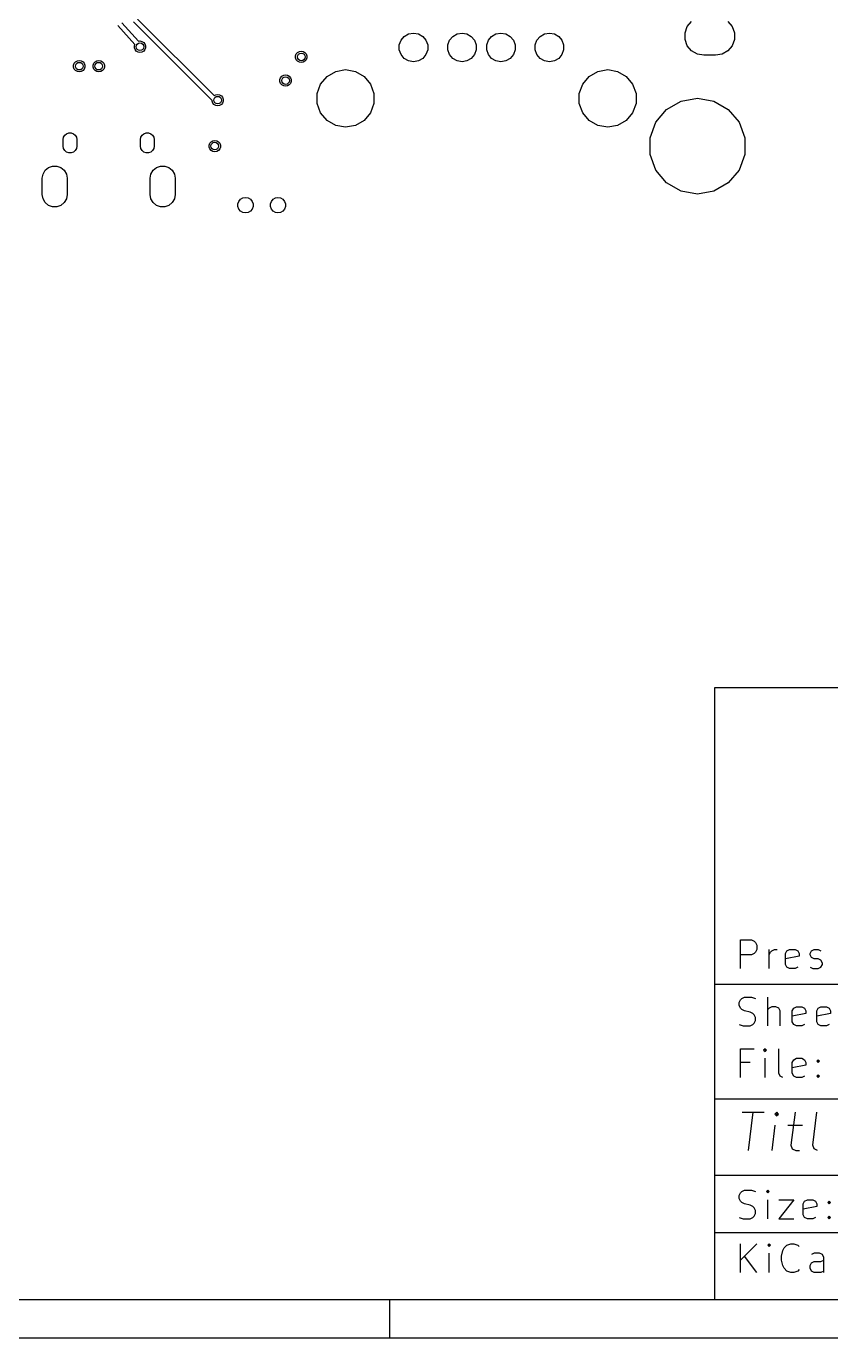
# Model space of a CAD drawing. Extents: x 10 to 287, y -200 to -10.
# Drawn here: x 141 to 183.1, y -200 to -131.4 of the extents above; entities that cross this region are included whole.
import ezdxf

# ---------------------------------------------------------------- set-up
doc = ezdxf.new("R2010")
doc.units = 0
doc.header["$MEASUREMENT"] = 0
doc.layers.add('BLACK', color=7, linetype='CONTINUOUS')

msp = doc.modelspace()

# ---------------------------------------------------------------- linework, layer by layer
at = {"layer": 'Black'}
for p, q in [((146.812, -131.011), (150.819, -135.019)), ((146.666, -132.346), (145.775, -131.35)), ((145.997, -131.217), (146.854, -132.175)), ((150.707, -135.265), (146.595, -131.154)), ((160.993, -131.79), (161.251, -131.744)), ((161.251, -131.744), (161.509, -131.79)), ((163.533, -131.79), (163.791, -131.744)), ((163.791, -131.744), (164.049, -131.79)), ((165.565, -131.79), (165.823, -131.744)), ((165.823, -131.744), (166.081, -131.79)), ((168.105, -131.79), (168.363, -131.744)), ((168.363, -131.744), (168.621, -131.79)), ((175.46, -131.736), (175.579, -131.41)), ((175.46, -132.084), (175.46, -131.736)), ((175.579, -131.41), (175.802, -131.144)), ((177.698, -131.144), (177.921, -131.41)), ((177.921, -131.41), (178.04, -131.736)), ((178.04, -131.736), (178.04, -132.084)), ((146.643, -132.409), (146.666, -132.346)), ((146.643, -132.513), (146.643, -132.409)), ((146.854, -132.175), (146.939, -132.16)), ((146.939, -132.16), (147.042, -132.178)), ((147.042, -132.178), (147.132, -132.231)), ((147.132, -132.231), (147.2, -132.311)), ((147.2, -132.311), (147.235, -132.409)), ((147.235, -132.409), (147.235, -132.513)), ((160.509, -132.367), (160.598, -132.121)), ((160.509, -132.629), (160.509, -132.367)), ((160.598, -132.121), (160.767, -131.921)), ((160.767, -131.921), (160.993, -131.79)), ((161.509, -131.79), (161.735, -131.921)), ((161.735, -131.921), (161.903, -132.121)), ((161.903, -132.121), (161.993, -132.367)), ((161.993, -132.367), (161.993, -132.629)), ((163.049, -132.367), (163.138, -132.121)), ((163.049, -132.629), (163.049, -132.367)), ((163.138, -132.121), (163.307, -131.921)), ((163.307, -131.921), (163.533, -131.79)), ((164.049, -131.79), (164.275, -131.921)), ((164.275, -131.921), (164.443, -132.121)), ((164.443, -132.121), (164.533, -132.367)), ((164.533, -132.367), (164.533, -132.629)), ((165.081, -132.367), (165.17, -132.121)), ((165.081, -132.629), (165.081, -132.367)), ((165.17, -132.121), (165.339, -131.921)), ((165.339, -131.921), (165.565, -131.79)), ((166.081, -131.79), (166.307, -131.921)), ((166.307, -131.921), (166.475, -132.121)), ((166.475, -132.121), (166.565, -132.367)), ((166.565, -132.367), (166.565, -132.629)), ((167.621, -132.367), (167.71, -132.121)), ((167.621, -132.629), (167.621, -132.367)), ((167.71, -132.121), (167.879, -131.921)), ((167.879, -131.921), (168.105, -131.79)), ((168.621, -131.79), (168.847, -131.921)), ((168.847, -131.921), (169.015, -132.121)), ((169.015, -132.121), (169.105, -132.367)), ((169.105, -132.367), (169.105, -132.629)), ((175.579, -132.41), (175.46, -132.084)), ((175.802, -132.676), (175.579, -132.41)), ((177.921, -132.41), (177.698, -132.676)), ((178.04, -132.084), (177.921, -132.41)), ((146.678, -132.611), (146.643, -132.513)), ((146.746, -132.691), (146.678, -132.611)), ((146.836, -132.744), (146.746, -132.691)), ((146.939, -132.762), (146.836, -132.744)), ((147.042, -132.744), (146.939, -132.762)), ((147.132, -132.691), (147.042, -132.744)), ((147.2, -132.611), (147.132, -132.691)), ((147.235, -132.513), (147.2, -132.611)), ((155.084, -132.938), (155.119, -132.84)), ((155.084, -133.042), (155.084, -132.938)), ((155.119, -133.14), (155.084, -133.042)), ((155.119, -132.84), (155.187, -132.76)), ((155.187, -132.76), (155.277, -132.707)), ((155.277, -132.707), (155.38, -132.689)), ((155.38, -132.689), (155.483, -132.707)), ((155.483, -132.707), (155.573, -132.76)), ((155.573, -132.76), (155.641, -132.84)), ((155.641, -132.84), (155.676, -132.938)), ((155.676, -133.042), (155.641, -133.14)), ((155.676, -132.938), (155.676, -133.042)), ((160.598, -132.875), (160.509, -132.629)), ((160.767, -133.075), (160.598, -132.875)), ((160.993, -133.206), (160.767, -133.075)), ((161.735, -133.075), (161.509, -133.206)), ((161.903, -132.875), (161.735, -133.075)), ((161.993, -132.629), (161.903, -132.875)), ((163.138, -132.875), (163.049, -132.629)), ((163.307, -133.075), (163.138, -132.875)), ((163.533, -133.206), (163.307, -133.075)), ((164.275, -133.075), (164.049, -133.206)), ((164.443, -132.875), (164.275, -133.075)), ((164.533, -132.629), (164.443, -132.875)), ((165.17, -132.875), (165.081, -132.629)), ((165.339, -133.075), (165.17, -132.875)), ((165.565, -133.206), (165.339, -133.075)), ((166.307, -133.075), (166.081, -133.206)), ((166.475, -132.875), (166.307, -133.075)), ((166.565, -132.629), (166.475, -132.875)), ((167.71, -132.875), (167.621, -132.629)), ((167.879, -133.075), (167.71, -132.875)), ((168.105, -133.206), (167.879, -133.075)), ((168.847, -133.075), (168.621, -133.206)), ((169.015, -132.875), (168.847, -133.075)), ((169.105, -132.629), (169.015, -132.875)), ((176.103, -132.85), (175.802, -132.676)), ((176.445, -132.91), (176.103, -132.85)), ((177.055, -132.91), (176.445, -132.91)), ((177.397, -132.85), (177.055, -132.91)), ((177.698, -132.676), (177.397, -132.85)), ((143.468, -133.425), (143.503, -133.327)), ((143.468, -133.529), (143.468, -133.425)), ((143.503, -133.627), (143.468, -133.529)), ((143.503, -133.327), (143.571, -133.247)), ((143.571, -133.707), (143.503, -133.627)), ((143.571, -133.247), (143.661, -133.194)), ((143.661, -133.76), (143.571, -133.707)), ((143.661, -133.194), (143.764, -133.176)), ((143.764, -133.778), (143.661, -133.76)), ((143.764, -133.176), (143.867, -133.194)), ((143.867, -133.76), (143.764, -133.778)), ((143.867, -133.194), (143.957, -133.247)), ((143.957, -133.707), (143.867, -133.76)), ((143.957, -133.247), (144.025, -133.327)), ((144.025, -133.627), (143.957, -133.707)), ((144.025, -133.327), (144.06, -133.425)), ((144.06, -133.529), (144.025, -133.627)), ((144.06, -133.425), (144.06, -133.529)), ((144.484, -133.425), (144.519, -133.327)), ((144.484, -133.529), (144.484, -133.425)), ((144.519, -133.627), (144.484, -133.529)), ((144.519, -133.327), (144.587, -133.247)), ((144.587, -133.707), (144.519, -133.627)), ((144.587, -133.247), (144.677, -133.194)), ((144.677, -133.76), (144.587, -133.707)), ((144.677, -133.194), (144.78, -133.176)), ((144.78, -133.778), (144.677, -133.76)), ((144.78, -133.176), (144.883, -133.194)), ((144.883, -133.76), (144.78, -133.778)), ((144.883, -133.194), (144.973, -133.247)), ((144.973, -133.707), (144.883, -133.76)), ((144.973, -133.247), (145.041, -133.327)), ((145.041, -133.627), (144.973, -133.707)), ((145.041, -133.327), (145.076, -133.425)), ((145.076, -133.529), (145.041, -133.627)), ((145.076, -133.425), (145.076, -133.529)), ((155.187, -133.22), (155.119, -133.14)), ((155.277, -133.273), (155.187, -133.22)), ((155.38, -133.291), (155.277, -133.273)), ((155.483, -133.273), (155.38, -133.291)), ((155.573, -133.22), (155.483, -133.273)), ((155.641, -133.14), (155.573, -133.22)), ((156.727, -134.012), (157.18, -133.75)), ((157.18, -133.75), (157.695, -133.659)), ((157.695, -133.659), (158.21, -133.75)), ((158.21, -133.75), (158.663, -134.012)), ((161.251, -133.251), (160.993, -133.206)), ((161.509, -133.206), (161.251, -133.251)), ((163.791, -133.251), (163.533, -133.206)), ((164.049, -133.206), (163.791, -133.251)), ((165.823, -133.251), (165.565, -133.206)), ((166.081, -133.206), (165.823, -133.251)), ((168.363, -133.251), (168.105, -133.206)), ((168.621, -133.206), (168.363, -133.251)), ((170.443, -134.012), (170.896, -133.75)), ((170.896, -133.75), (171.411, -133.659)), ((171.411, -133.659), (171.926, -133.75)), ((171.926, -133.75), (172.379, -134.012)), ((154.264, -134.178), (154.299, -134.08)), ((154.264, -134.282), (154.264, -134.178)), ((154.299, -134.38), (154.264, -134.282)), ((154.299, -134.08), (154.367, -134)), ((154.367, -134.46), (154.299, -134.38)), ((154.367, -134), (154.457, -133.947)), ((154.457, -134.513), (154.367, -134.46)), ((154.457, -133.947), (154.56, -133.929)), ((154.56, -133.929), (154.663, -133.947)), ((154.663, -133.947), (154.753, -134)), ((154.753, -134.46), (154.663, -134.513)), ((154.753, -134), (154.821, -134.08)), ((154.821, -134.38), (154.753, -134.46)), ((154.821, -134.08), (154.856, -134.178)), ((154.856, -134.282), (154.821, -134.38)), ((154.856, -134.178), (154.856, -134.282)), ((156.212, -134.903), (156.391, -134.412)), ((156.391, -134.412), (156.727, -134.012)), ((158.663, -134.012), (158.999, -134.412)), ((158.999, -134.412), (159.178, -134.903)), ((169.928, -134.903), (170.107, -134.412)), ((170.107, -134.412), (170.443, -134.012)), ((172.379, -134.012), (172.715, -134.412)), ((172.715, -134.412), (172.894, -134.903)), ((150.819, -135.019), (150.9, -134.972)), ((150.9, -134.972), (151.003, -134.954)), ((151.003, -134.954), (151.106, -134.972)), ((151.106, -134.972), (151.196, -135.025)), ((151.196, -135.025), (151.264, -135.105)), ((151.264, -135.105), (151.299, -135.203)), ((154.56, -134.531), (154.457, -134.513)), ((154.663, -134.513), (154.56, -134.531)), ((156.212, -135.426), (156.212, -134.903)), ((159.178, -134.903), (159.178, -135.426)), ((169.928, -135.426), (169.928, -134.903)), ((172.894, -134.903), (172.894, -135.426)), ((175.251, -135.303), (176.11, -135.152)), ((176.11, -135.152), (176.968, -135.303)), ((150.707, -135.307), (150.707, -135.265)), ((150.742, -135.405), (150.707, -135.307)), ((150.81, -135.485), (150.742, -135.405)), ((150.9, -135.538), (150.81, -135.485)), ((151.003, -135.556), (150.9, -135.538)), ((151.106, -135.538), (151.003, -135.556)), ((151.196, -135.485), (151.106, -135.538)), ((151.264, -135.405), (151.196, -135.485)), ((151.299, -135.307), (151.264, -135.405)), ((151.299, -135.203), (151.299, -135.307)), ((156.391, -135.918), (156.212, -135.426)), ((159.178, -135.426), (158.999, -135.918)), ((170.107, -135.918), (169.928, -135.426)), ((172.894, -135.426), (172.715, -135.918)), ((173.936, -136.407), (174.496, -135.739)), ((174.496, -135.739), (175.251, -135.303)), ((176.968, -135.303), (177.723, -135.739)), ((177.723, -135.739), (178.284, -136.407)), ((156.727, -136.318), (156.391, -135.918)), ((157.18, -136.58), (156.727, -136.318)), ((158.663, -136.318), (158.21, -136.58)), ((158.999, -135.918), (158.663, -136.318)), ((170.443, -136.318), (170.107, -135.918)), ((170.896, -136.58), (170.443, -136.318)), ((172.379, -136.318), (171.926, -136.58)), ((172.715, -135.918), (172.379, -136.318)), ((173.638, -137.226), (173.936, -136.407)), ((178.284, -136.407), (178.582, -137.226)), ((142.919, -137.319), (142.941, -137.197)), ((142.941, -137.197), (143.003, -137.09)), ((143.003, -137.09), (143.097, -137.011)), ((143.097, -137.011), (143.213, -136.968)), ((143.213, -136.968), (143.337, -136.968)), ((143.337, -136.968), (143.453, -137.011)), ((143.453, -137.011), (143.547, -137.09)), ((143.547, -137.09), (143.609, -137.197)), ((143.609, -137.197), (143.631, -137.319)), ((146.969, -137.319), (146.991, -137.197)), ((146.991, -137.197), (147.053, -137.09)), ((147.053, -137.09), (147.147, -137.011)), ((147.147, -137.011), (147.263, -136.968)), ((147.263, -136.968), (147.387, -136.968)), ((147.387, -136.968), (147.503, -137.011)), ((147.503, -137.011), (147.597, -137.09)), ((147.597, -137.09), (147.659, -137.197)), ((147.659, -137.197), (147.681, -137.319)), ((157.695, -136.67), (157.18, -136.58)), ((158.21, -136.58), (157.695, -136.67)), ((171.411, -136.67), (170.896, -136.58)), ((171.926, -136.58), (171.411, -136.67)), ((173.638, -138.098), (173.638, -137.226)), ((178.582, -137.226), (178.582, -138.098)), ((142.919, -137.661), (142.919, -137.319)), ((142.941, -137.783), (142.919, -137.661)), ((143.003, -137.89), (142.941, -137.783)), ((143.097, -137.969), (143.003, -137.89)), ((143.547, -137.89), (143.453, -137.969)), ((143.609, -137.783), (143.547, -137.89)), ((143.631, -137.661), (143.609, -137.783)), ((143.631, -137.319), (143.631, -137.661)), ((146.969, -137.661), (146.969, -137.319)), ((146.991, -137.783), (146.969, -137.661)), ((147.053, -137.89), (146.991, -137.783)), ((147.147, -137.969), (147.053, -137.89)), ((147.597, -137.89), (147.503, -137.969)), ((147.659, -137.783), (147.597, -137.89)), ((147.681, -137.661), (147.659, -137.783)), ((147.681, -137.319), (147.681, -137.661)), ((150.554, -137.608), (150.589, -137.51)), ((150.554, -137.712), (150.554, -137.608)), ((150.589, -137.81), (150.554, -137.712)), ((150.589, -137.51), (150.657, -137.43)), ((150.657, -137.89), (150.589, -137.81)), ((150.657, -137.43), (150.747, -137.377)), ((150.747, -137.943), (150.657, -137.89)), ((150.747, -137.377), (150.85, -137.359)), ((150.85, -137.359), (150.953, -137.377)), ((150.953, -137.377), (151.043, -137.43)), ((151.043, -137.89), (150.953, -137.943)), ((151.043, -137.43), (151.111, -137.51)), ((151.111, -137.81), (151.043, -137.89)), ((151.111, -137.51), (151.146, -137.608)), ((151.146, -137.712), (151.111, -137.81)), ((151.146, -137.608), (151.146, -137.712)), ((143.213, -138.012), (143.097, -137.969)), ((143.337, -138.012), (143.213, -138.012)), ((143.453, -137.969), (143.337, -138.012)), ((147.263, -138.012), (147.147, -137.969)), ((147.387, -138.012), (147.263, -138.012)), ((147.503, -137.969), (147.387, -138.012)), ((150.85, -137.961), (150.747, -137.943)), ((150.953, -137.943), (150.85, -137.961)), ((173.936, -138.917), (173.638, -138.098)), ((178.582, -138.098), (178.284, -138.917)), ((141.825, -139.341), (141.864, -139.119)), ((141.864, -139.119), (141.977, -138.923)), ((141.977, -138.923), (142.15, -138.778)), ((142.15, -138.778), (142.362, -138.701)), ((142.362, -138.701), (142.588, -138.701)), ((142.588, -138.701), (142.8, -138.778)), ((142.8, -138.778), (142.973, -138.923)), ((142.973, -138.923), (143.086, -139.119)), ((143.086, -139.119), (143.125, -139.341)), ((147.475, -139.341), (147.514, -139.119)), ((147.514, -139.119), (147.627, -138.923)), ((147.627, -138.923), (147.8, -138.778)), ((147.8, -138.778), (148.012, -138.701)), ((148.012, -138.701), (148.238, -138.701)), ((148.238, -138.701), (148.45, -138.778)), ((148.45, -138.778), (148.623, -138.923)), ((148.623, -138.923), (148.736, -139.119)), ((148.736, -139.119), (148.775, -139.341)), ((174.496, -139.585), (173.936, -138.917)), ((178.284, -138.917), (177.723, -139.585)), ((141.825, -140.199), (141.825, -139.341)), ((143.125, -139.341), (143.125, -140.199)), ((147.475, -140.199), (147.475, -139.341)), ((148.775, -139.341), (148.775, -140.199)), ((175.251, -140.021), (174.496, -139.585)), ((177.723, -139.585), (176.968, -140.021)), ((141.864, -140.421), (141.825, -140.199)), ((141.977, -140.617), (141.864, -140.421)), ((142.15, -140.762), (141.977, -140.617)), ((142.973, -140.617), (142.8, -140.762)), ((143.086, -140.421), (142.973, -140.617)), ((143.125, -140.199), (143.086, -140.421)), ((147.514, -140.421), (147.475, -140.199)), ((147.627, -140.617), (147.514, -140.421)), ((147.8, -140.762), (147.627, -140.617)), ((148.623, -140.617), (148.45, -140.762)), ((148.736, -140.421), (148.623, -140.617)), ((148.775, -140.199), (148.736, -140.421)), ((152.065, -140.68), (152.112, -140.549)), ((152.112, -140.549), (152.202, -140.442)), ((152.202, -140.442), (152.323, -140.373)), ((152.323, -140.373), (152.46, -140.348)), ((152.46, -140.348), (152.597, -140.373)), ((152.597, -140.373), (152.718, -140.442)), ((152.718, -140.442), (152.808, -140.549)), ((152.808, -140.549), (152.855, -140.68)), ((153.765, -140.68), (153.812, -140.549)), ((153.812, -140.549), (153.902, -140.442)), ((153.902, -140.442), (154.023, -140.373)), ((154.023, -140.373), (154.16, -140.348)), ((154.16, -140.348), (154.297, -140.373)), ((154.297, -140.373), (154.418, -140.442)), ((154.418, -140.442), (154.508, -140.549)), ((154.508, -140.549), (154.555, -140.68)), ((176.11, -140.172), (175.251, -140.021)), ((176.968, -140.021), (176.11, -140.172)), ((142.362, -140.839), (142.15, -140.762)), ((142.588, -140.839), (142.362, -140.839)), ((142.8, -140.762), (142.588, -140.839)), ((148.012, -140.839), (147.8, -140.762)), ((148.238, -140.839), (148.012, -140.839)), ((148.45, -140.762), (148.238, -140.839)), ((152.065, -140.82), (152.065, -140.68)), ((152.112, -140.951), (152.065, -140.82)), ((152.202, -141.058), (152.112, -140.951)), ((152.323, -141.127), (152.202, -141.058)), ((152.46, -141.152), (152.323, -141.127)), ((152.597, -141.127), (152.46, -141.152)), ((152.718, -141.058), (152.597, -141.127)), ((152.808, -140.951), (152.718, -141.058)), ((152.855, -140.82), (152.808, -140.951)), ((152.855, -140.68), (152.855, -140.82)), ((153.765, -140.82), (153.765, -140.68)), ((153.812, -140.951), (153.765, -140.82)), ((153.902, -141.058), (153.812, -140.951)), ((154.023, -141.127), (153.902, -141.058)), ((154.16, -141.152), (154.023, -141.127)), ((154.297, -141.127), (154.16, -141.152)), ((154.418, -141.058), (154.297, -141.127)), ((154.508, -140.951), (154.418, -141.058)), ((154.555, -140.82), (154.508, -140.951)), ((154.555, -140.68), (154.555, -140.82)), ((177.002, -166.007), (177.002, -198.007)), ((285.002, -166.007), (177.002, -166.007)), ((178.359, -180.686), (178.359, -179.186)), ((178.359, -179.186), (178.931, -179.186)), ((178.931, -179.186), (179.074, -179.257)), ((179.074, -179.257), (179.145, -179.329)), ((179.145, -179.329), (179.216, -179.471)), ((179.216, -179.686), (179.145, -179.829)), ((179.216, -179.471), (179.216, -179.686)), ((179.859, -180.686), (179.859, -179.686)), ((179.931, -179.829), (180.002, -179.757)), ((180.002, -179.757), (180.145, -179.686)), ((180.145, -179.686), (180.288, -179.686)), ((180.716, -179.9), (180.788, -179.757)), ((180.788, -179.757), (180.931, -179.686)), ((180.931, -179.686), (181.216, -179.686)), ((181.216, -179.686), (181.359, -179.757)), ((181.359, -179.757), (181.431, -179.9)), ((182.002, -179.9), (182.074, -179.757)), ((182.074, -179.757), (182.216, -179.686)), ((182.216, -179.686), (182.431, -179.686)), ((182.431, -179.686), (182.574, -179.757)), ((178.931, -179.971), (178.359, -179.971)), ((179.074, -179.9), (178.931, -179.971)), ((179.145, -179.829), (179.074, -179.9)), ((179.859, -179.971), (179.931, -179.829)), ((180.716, -180.471), (180.716, -179.9)), ((181.431, -180.043), (180.716, -180.186)), ((181.431, -179.9), (181.431, -180.043)), ((182.002, -179.971), (182.002, -179.9)), ((182.074, -180.114), (182.002, -179.971)), ((182.216, -180.186), (182.074, -180.114)), ((182.431, -180.186), (182.216, -180.186)), ((182.574, -180.257), (182.431, -180.186)), ((182.645, -180.4), (182.574, -180.257)), ((182.645, -180.471), (182.645, -180.4)), ((180.788, -180.614), (180.716, -180.471)), ((180.931, -180.686), (180.788, -180.614)), ((181.216, -180.686), (180.931, -180.686)), ((181.359, -180.614), (181.216, -180.686)), ((182.002, -180.614), (182.145, -180.686)), ((182.145, -180.686), (182.431, -180.686)), ((182.431, -180.686), (182.574, -180.614)), ((182.574, -180.614), (182.645, -180.471)), ((177.002, -181.507), (285.002, -181.507)), ((178.288, -182.471), (178.359, -182.329)), ((178.288, -182.614), (178.288, -182.471)), ((178.359, -182.329), (178.431, -182.257)), ((178.431, -182.257), (178.574, -182.186)), ((178.574, -182.186), (178.931, -182.186)), ((178.931, -182.186), (179.145, -182.257)), ((179.788, -183.686), (179.788, -182.186)), ((178.359, -182.757), (178.288, -182.614)), ((178.431, -182.829), (178.359, -182.757)), ((178.574, -182.9), (178.431, -182.829)), ((178.859, -182.971), (178.574, -182.9)), ((179.002, -183.043), (178.859, -182.971)), ((179.074, -183.114), (179.002, -183.043)), ((179.145, -183.257), (179.074, -183.114)), ((179.859, -182.757), (179.788, -182.829)), ((180.002, -182.686), (179.859, -182.757)), ((180.216, -182.686), (180.002, -182.686)), ((180.359, -182.757), (180.216, -182.686)), ((180.431, -182.9), (180.359, -182.757)), ((180.431, -183.686), (180.431, -182.9)), ((181.074, -182.9), (181.145, -182.757)), ((181.074, -183.471), (181.074, -182.9)), ((181.788, -183.043), (181.074, -183.186)), ((181.145, -182.757), (181.288, -182.686)), ((181.288, -182.686), (181.574, -182.686)), ((181.574, -182.686), (181.716, -182.757)), ((181.716, -182.757), (181.788, -182.9)), ((181.788, -182.9), (181.788, -183.043)), ((182.359, -182.9), (182.431, -182.757)), ((182.359, -183.471), (182.359, -182.9)), ((183.074, -183.043), (182.359, -183.186)), ((182.431, -182.757), (182.574, -182.686)), ((182.574, -182.686), (182.859, -182.686)), ((182.859, -182.686), (183.002, -182.757)), ((183.002, -182.757), (183.074, -182.9)), ((183.074, -182.9), (183.074, -183.043)), ((178.288, -183.614), (178.502, -183.686)), ((178.502, -183.686), (178.859, -183.686)), ((178.859, -183.686), (179.002, -183.614)), ((179.002, -183.614), (179.074, -183.543)), ((179.074, -183.543), (179.145, -183.4)), ((179.145, -183.4), (179.145, -183.257)), ((181.145, -183.614), (181.074, -183.471)), ((181.288, -183.686), (181.145, -183.614)), ((181.574, -183.686), (181.288, -183.686)), ((181.716, -183.614), (181.574, -183.686)), ((182.431, -183.614), (182.359, -183.471)), ((182.574, -183.686), (182.431, -183.614)), ((182.859, -183.686), (182.574, -183.686)), ((183.002, -183.614), (182.859, -183.686)), ((178.359, -186.386), (178.359, -184.886)), ((178.359, -184.886), (179.074, -184.886)), ((179.645, -184.886), (179.574, -184.957)), ((179.574, -184.957), (179.645, -185.029)), ((179.716, -184.957), (179.645, -184.886)), ((179.645, -184.886), (179.645, -185.029)), ((179.645, -185.029), (179.716, -184.957)), ((180.359, -186.171), (180.359, -184.886)), ((178.859, -185.6), (178.359, -185.6)), ((179.645, -186.386), (179.645, -185.386)), ((181.074, -185.6), (181.145, -185.457)), ((181.074, -186.171), (181.074, -185.6)), ((181.788, -185.743), (181.074, -185.886)), ((181.145, -185.457), (181.288, -185.386)), ((181.288, -185.386), (181.574, -185.386)), ((181.574, -185.386), (181.716, -185.457)), ((181.716, -185.457), (181.788, -185.6)), ((181.788, -185.6), (181.788, -185.743)), ((182.359, -185.529), (182.431, -185.457)), ((182.431, -185.6), (182.359, -185.529)), ((182.431, -185.457), (182.502, -185.529)), ((182.431, -185.457), (182.431, -185.6)), ((182.502, -185.529), (182.431, -185.6)), ((180.431, -186.314), (180.359, -186.171)), ((180.574, -186.386), (180.431, -186.314)), ((181.145, -186.314), (181.074, -186.171)), ((181.288, -186.386), (181.145, -186.314)), ((181.574, -186.386), (181.288, -186.386)), ((181.716, -186.314), (181.574, -186.386)), ((182.359, -186.314), (182.431, -186.243)), ((182.431, -186.386), (182.359, -186.314)), ((182.431, -186.243), (182.502, -186.314)), ((182.431, -186.243), (182.431, -186.386)), ((182.502, -186.314), (182.431, -186.386)), ((177.002, -187.507), (285.002, -187.507)), ((178.455, -188.212), (179.597, -188.212)), ((178.776, -190.212), (179.026, -188.212)), ((180.264, -188.212), (180.157, -188.307)), ((180.157, -188.307), (180.24, -188.402)), ((180.264, -188.212), (180.24, -188.402)), ((180.24, -188.402), (180.347, -188.307)), ((180.347, -188.307), (180.264, -188.212)), ((181.216, -188.212), (181.002, -189.926)), ((182.145, -189.926), (182.359, -188.212)), ((180.014, -190.212), (180.181, -188.879)), ((180.847, -188.879), (181.609, -188.879)), ((181.002, -189.926), (181.074, -190.117)), ((182.216, -190.117), (182.145, -189.926)), ((181.074, -190.117), (181.252, -190.212)), ((181.252, -190.212), (181.443, -190.212)), ((182.395, -190.212), (182.216, -190.117)), ((177.002, -191.507), (285.002, -191.507)), ((178.288, -192.571), (178.359, -192.429)), ((178.288, -192.714), (178.288, -192.571)), ((178.359, -192.857), (178.288, -192.714)), ((178.359, -192.429), (178.431, -192.357)), ((178.431, -192.357), (178.574, -192.286)), ((178.574, -192.286), (178.931, -192.286)), ((178.931, -192.286), (179.145, -192.357)), ((179.788, -192.286), (179.716, -192.357)), ((179.716, -192.357), (179.788, -192.429)), ((179.859, -192.357), (179.788, -192.286)), ((179.788, -192.286), (179.788, -192.429)), ((179.788, -192.429), (179.859, -192.357)), ((179.788, -193.786), (179.788, -192.786)), ((180.359, -192.786), (181.145, -192.786)), ((181.145, -192.786), (180.359, -193.786)), ((181.716, -192.857), (181.859, -192.786)), ((181.859, -192.786), (182.145, -192.786)), ((182.145, -192.786), (182.288, -192.857)), ((178.431, -192.929), (178.359, -192.857)), ((178.574, -193), (178.431, -192.929)), ((178.859, -193.071), (178.574, -193)), ((179.002, -193.143), (178.859, -193.071)), ((179.074, -193.214), (179.002, -193.143)), ((179.145, -193.357), (179.074, -193.214)), ((179.074, -193.643), (179.145, -193.5)), ((179.145, -193.5), (179.145, -193.357)), ((181.645, -193), (181.716, -192.857)), ((181.645, -193.571), (181.645, -193)), ((182.359, -193.143), (181.645, -193.286)), ((182.288, -192.857), (182.359, -193)), ((182.359, -193), (182.359, -193.143)), ((182.931, -192.929), (183.002, -192.857)), ((183.002, -193), (182.931, -192.929)), ((183.002, -192.857), (183.074, -192.929)), ((183.002, -192.857), (183.002, -193)), ((183.074, -192.929), (183.002, -193)), ((178.288, -193.714), (178.502, -193.786)), ((178.502, -193.786), (178.859, -193.786)), ((178.859, -193.786), (179.002, -193.714)), ((179.002, -193.714), (179.074, -193.643)), ((180.359, -193.786), (181.145, -193.786)), ((181.716, -193.714), (181.645, -193.571)), ((181.859, -193.786), (181.716, -193.714)), ((182.145, -193.786), (181.859, -193.786)), ((182.288, -193.714), (182.145, -193.786)), ((182.931, -193.714), (183.002, -193.643)), ((183.002, -193.786), (182.931, -193.714)), ((183.002, -193.643), (183.074, -193.714)), ((183.002, -193.643), (183.002, -193.786)), ((183.074, -193.714), (183.002, -193.786)), ((177.002, -194.507), (285.002, -194.507)), ((178.359, -196.586), (178.359, -195.086)), ((179.216, -195.086), (178.359, -195.943)), ((179.859, -195.086), (179.788, -195.157)), ((179.788, -195.157), (179.859, -195.229)), ((179.931, -195.157), (179.859, -195.086)), ((179.859, -195.086), (179.859, -195.229)), ((179.859, -195.229), (179.931, -195.157)), ((180.502, -195.729), (180.574, -195.443)), ((180.574, -195.443), (180.645, -195.3)), ((180.645, -195.3), (180.788, -195.157)), ((180.788, -195.157), (181.002, -195.086)), ((181.002, -195.086), (181.145, -195.086)), ((181.145, -195.086), (181.359, -195.157)), ((181.359, -195.157), (181.431, -195.229)), ((179.216, -196.586), (178.574, -195.729)), ((179.859, -196.586), (179.859, -195.586)), ((180.502, -195.943), (180.502, -195.729)), ((180.574, -196.229), (180.502, -195.943)), ((180.645, -196.371), (180.574, -196.229)), ((182.002, -196.229), (182.074, -196.086)), ((182.002, -196.371), (182.002, -196.229)), ((182.216, -195.586), (182.074, -195.657)), ((182.074, -196.086), (182.216, -196.014)), ((182.502, -195.586), (182.216, -195.586)), ((182.216, -196.014), (182.574, -196.014)), ((182.645, -195.657), (182.502, -195.586)), ((182.574, -196.014), (182.716, -195.943)), ((182.716, -195.8), (182.645, -195.657)), ((182.716, -196.586), (182.716, -195.8)), ((180.788, -196.514), (180.645, -196.371)), ((181.002, -196.586), (180.788, -196.514)), ((181.145, -196.586), (181.002, -196.586)), ((181.359, -196.514), (181.145, -196.586)), ((181.431, -196.443), (181.359, -196.514)), ((182.074, -196.514), (182.002, -196.371)), ((182.216, -196.586), (182.074, -196.514)), ((182.574, -196.586), (182.216, -196.586)), ((182.716, -196.514), (182.574, -196.586)), ((12, -198.007), (285.002, -198.007)), ((160, -198.007), (160, -200.007)), ((177.002, -198.007), (285.002, -198.007)), ((10, -200.007), (287.002, -200.007))]:
    msp.add_line(p, q, dxfattribs=at)
for centre in [(146.939, -132.461), (155.38, -132.99), (143.764, -133.477), (144.78, -133.477), (154.56, -134.23), (151.003, -135.255), (150.85, -137.66)]:
    msp.add_circle(centre, 0.1994, dxfattribs=at)

doc.saveas('drawing.dxf')
